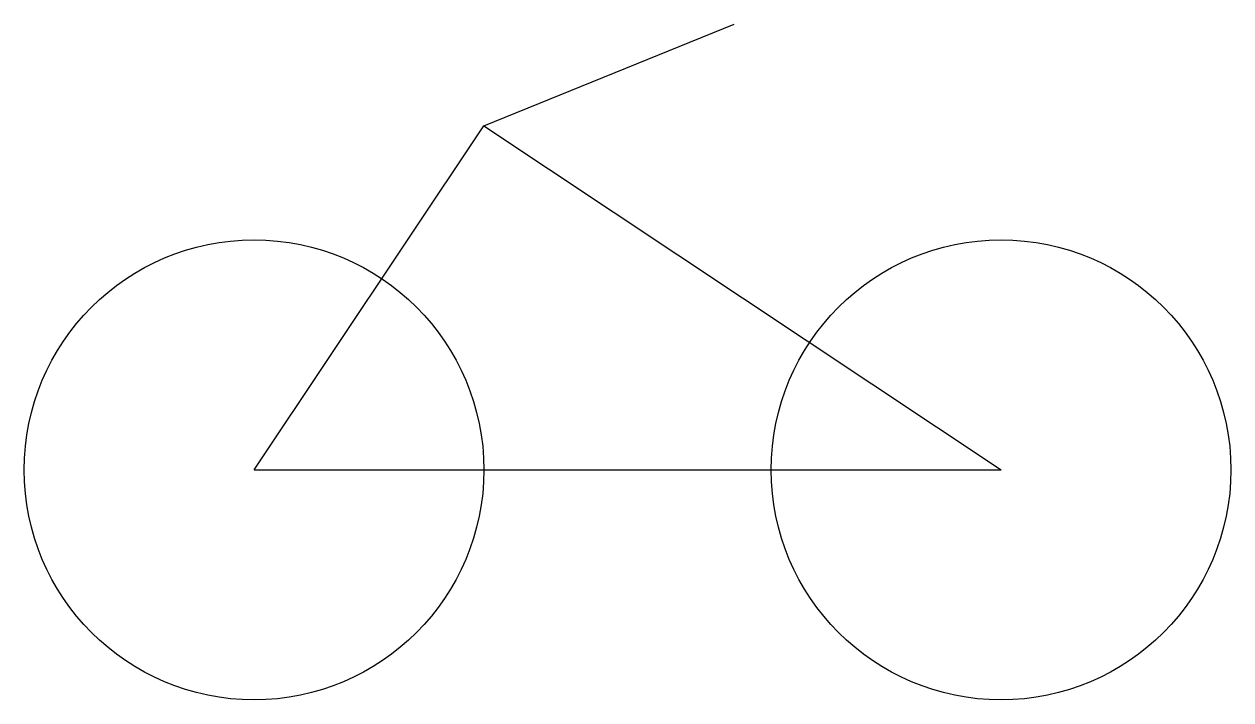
# Model space of a CAD drawing. Header units: millimetres. Extents: x 1748 to 3970, y 2012 to 4049.
# Drawn here: x 3967.662 to 3969.762, y 4048.051 to 4049.226 of the extents above.
import ezdxf

# ---------------------------------------------------------------- set-up
doc = ezdxf.new("R2010")
doc.units = ezdxf.units.MM

msp = doc.modelspace()

# ---------------------------------------------------------------- linework, layer by layer
for p, q in [((3968.4621, 4049.049), (3968.8975, 4049.2256)), ((3968.0621, 4048.4505), (3968.4621, 4049.049)), ((3968.4621, 4049.049), (3969.3621, 4048.4505)), ((3968.0621, 4048.4505), (3969.3621, 4048.4505))]:
    msp.add_line(p, q)
for centre in [(3968.0621, 4048.4505), (3969.3621, 4048.4505)]:
    msp.add_circle(centre, 0.4)

doc.saveas('drawing.dxf')
